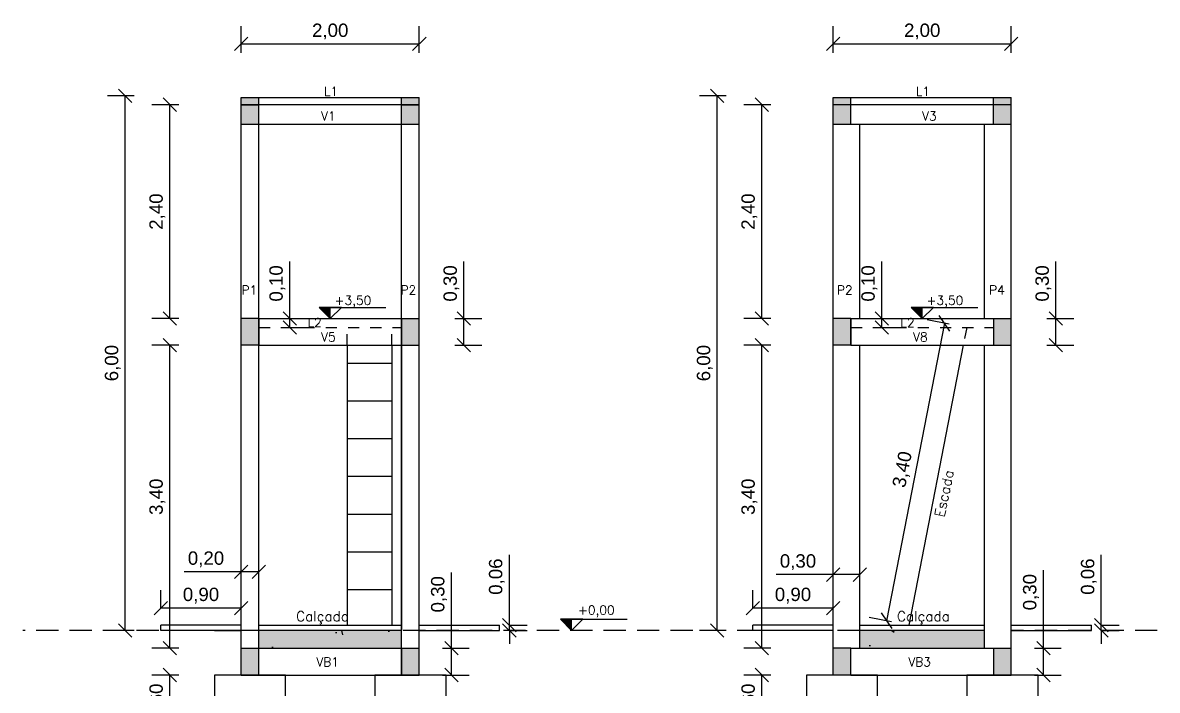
# Model space of a CAD drawing. Extents: x 0 to 7472, y -3979 to 0.
# Drawn here: x 7315.41 to 7328.15, y -3948.57 to -3941.08 of the extents above; entities that cross this region are included whole.
import ezdxf

# ---------------------------------------------------------------- set-up
doc = ezdxf.new("R2010")
doc.units = 0
for name, pattern in [('DASHED', [0.25, 0.125, -0.125]), ('HIDDEN', [0.375, 0.25, -0.125]), ('HIDDEN2', [0.1875, 0.125, -0.0625])]:
    doc.linetypes.add(name, pattern=pattern)
doc.layers.get('Defpoints').update_dxf_attribs({"linetype": 'CONTINUOUS'})
for name, color, linetype in [('Arquitetônico - Cotas', 1, 'CONTINUOUS'), ('Arquitetônico - Desnível Terreno', 14, 'CONTINUOUS'), ('Símbolos - Indicação Fachada Elevação Vista', 7, 'CONTINUOUS')]:
    doc.layers.add(name, color=color, linetype=linetype)
for name, color, linetype, lineweight in [('Arquitetônico - Esquadrias', 1, 'CONTINUOUS', 9), ('Arquitetônico - Textos', 4, 'CONTINUOUS', 5), ('Estrutural - Fundações', 6, 'CONTINUOUS', 30), ('Estrutural - Pilares', 6, 'CONTINUOUS', 30), ('Estrutural - Vigas', 6, 'CONTINUOUS', 30)]:
    doc.layers.add(name, color=color, linetype=linetype, lineweight=lineweight)
doc.styles.add('ROMANS', font='romans.shx', dxfattribs={"height": 0.3})
doc.styles.get("Standard").update_dxf_attribs({"font": 'arial.ttf', "height": 0.15})
doc.dimstyles.get("Standard").update_dxf_attribs({"dimtxt": 0.1, "dimasz": 0.15, "dimexe": 0.2, "dimexo": 0.2, "dimgap": 0.05, "dimtad": 1, "dimzin": 0, "dimtxsty": 'STANDARD', "dimblk": 'OBLIQUE', "dimcen": 0.5, "dimclrd": 256, "dimclre": 256, "dimclrt": 256, "dimadec": 0, "dimazin": 0, "dimtfac": 1, "dimtmove": 0, "dimatfit": 3, "dimfxl": 1, "dimtolj": 1, "dimtzin": 0, "dimlwd": -1, "dimarcsym": 0})
pattern_1 = [(50, (3.9334, -22.1391), (1.8218467, -0.15939086), [0.1905, -2.0955]), (355, (3.9334, -22.1391), (-0.35242826, 1.91056643), [0.1524, -1.6764]), (100.451, (4.0852, -22.1524), (1.469425, 1.75116688), [0.1619, -1.7809]), (46.1842, (3.9334, -21.631), (2.7107904, -0.4204233), [0.28575, -3.14325]), (96.6356, (4.1593, -21.6661), (2.37404234, 2.4742556), [0.24285, -2.67135]), (351.184, (3.9334, -21.631), (2.3740461, 2.4742512), [0.2286, -2.5146]), (21, (4.1874, -21.7581), (1.5161488, -1.02265519), [0.1905, -2.0955]), (326, (4.1874, -21.7581), (0.6180203, 1.84187966), [0.1524, -1.6764]), (71.4514, (4.3137, -21.8433), (2.1341649, 0.81922858), [0.1619, -1.7809]), (37.5, (3.9334, -22.1391), (0.03088603, 0.84555039), [0, -1.65608, 0, -1.7018, 0, -1.68275]), (7.5, (3.9334, -22.1391), (0.66819663, 1.00180575), [0, -0.97028, 0, -1.61798, 0, -0.64135]), (327.5, (3.36695, -22.1391), (1.35590595, -0.05728744), [0, -0.635, 0, -1.9812, 0, -2.6289]), (317.5, (3.113, -22.1391), (1.48129181, 0.25426491), [0, -0.8255, 0, -1.31572, 0, -1.8669])]

# ---------------------------------------------------------------- blocks, each defined once
blk = doc.blocks.new('_Oblique')
at = {"layer": 'Arquitetônico - Esquadrias', "color": 0, "lineweight": -2}
blk.add_line((-0.5, -0.5), (0.5, 0.5), dxfattribs=at)
blk = doc.blocks.new('*D203')
at = {"layer": 'Arquitetônico - Cotas', "lineweight": -2, "transparency": 16777216}
for p, q in [((7317.165, -3948.403), (7316.865, -3948.403)), ((7317.165, -3949.003), (7316.865, -3949.003))]:
    blk.add_line(p, q, dxfattribs=at)
at = {"layer": 'Arquitetônico - Cotas', "transparency": 16777216}
blk.add_line((7317.065, -3949.003), (7317.065, -3948.403), dxfattribs=at)
at = {"layer": 'Defpoints', "color": 0, "lineweight": -2, "transparency": 16777216}
for p in [(7317.065, -3948.403), (7317.565, -3948.403), (7317.565, -3949.003)]:
    blk.add_point(p, dxfattribs=at)
at = {"layer": 'Arquitetônico - Cotas', "transparency": 16777216, "xscale": 0.15, "yscale": 0.15, "zscale": 0.15}
for p, rotation in [((7317.065, -3948.403), 90), ((7317.065, -3949.003), 270)]:
    blk.add_blockref('_Oblique', p, dxfattribs=dict(at, rotation=rotation))
at = {"layer": 'Arquitetônico - Cotas', "lineweight": -2, "transparency": 16777216, "insert": (7316.925, -3948.703), "char_height": 0.15, "attachment_point": 5, "rotation": 90}
blk.add_mtext('\\A1;0,60', dxfattribs=at)
blk = doc.blocks.new('*D204')
at = {"layer": 'Arquitetônico - Cotas', "transparency": 16777216}
for p, q in [((7320.225, -3948.103), (7320.225, -3947.253)), ((7320.225, -3948.403), (7320.225, -3948.103))]:
    blk.add_line(p, q, dxfattribs=at)
at = {"layer": 'Arquitetônico - Cotas', "lineweight": -2, "transparency": 16777216}
for p, q in [((7320.125, -3948.103), (7320.425, -3948.103)), ((7320.125, -3948.403), (7320.425, -3948.403))]:
    blk.add_line(p, q, dxfattribs=at)
at = {"layer": 'Defpoints', "color": 0, "lineweight": -2, "transparency": 16777216}
for p in [(7319.665, -3948.103), (7320.225, -3948.103), (7319.665, -3948.403)]:
    blk.add_point(p, dxfattribs=at)
at = {"layer": 'Arquitetônico - Cotas', "transparency": 16777216, "xscale": 0.15, "yscale": 0.15, "zscale": 0.15}
for p, rotation in [((7320.225, -3948.103), 90), ((7320.225, -3948.403), 270)]:
    blk.add_blockref('_Oblique', p, dxfattribs=dict(at, rotation=rotation))
at = {"layer": 'Arquitetônico - Cotas', "lineweight": -2, "transparency": 16777216, "insert": (7320.085, -3947.497), "char_height": 0.15, "attachment_point": 5, "rotation": 90}
blk.add_mtext('\\A1;0,30', dxfattribs=at)
blk = doc.blocks.new('*D206')
at = {"layer": 'Arquitetônico - Cotas', "lineweight": -2, "transparency": 16777216}
for p, q in [((7317.865, -3947.345), (7317.865, -3947.045)), ((7318.065, -3947.345), (7318.065, -3947.045))]:
    blk.add_line(p, q, dxfattribs=at)
at = {"layer": 'Arquitetônico - Cotas', "transparency": 16777216}
for p, q in [((7317.865, -3947.245), (7317.226, -3947.245)), ((7318.065, -3947.245), (7317.865, -3947.245))]:
    blk.add_line(p, q, dxfattribs=at)
at = {"layer": 'Defpoints', "color": 0, "lineweight": -2, "transparency": 16777216}
for p in [(7317.865, -3947.245), (7317.865, -3947.745), (7318.065, -3947.745)]:
    blk.add_point(p, dxfattribs=at)
at = {"layer": 'Arquitetônico - Cotas', "transparency": 16777216, "xscale": 0.15, "yscale": 0.15, "zscale": 0.15, "rotation": 180}
blk.add_blockref('_Oblique', (7317.865, -3947.245), dxfattribs=at)
at = {"layer": 'Arquitetônico - Cotas', "transparency": 16777216, "xscale": 0.15, "yscale": 0.15, "zscale": 0.15}
blk.add_blockref('_Oblique', (7318.065, -3947.245), dxfattribs=at)
at = {"layer": 'Arquitetônico - Cotas', "lineweight": -2, "transparency": 16777216, "insert": (7317.471, -3947.105), "char_height": 0.15, "attachment_point": 5}
blk.add_mtext('\\A1;0,20', dxfattribs=at)
blk = doc.blocks.new('*D207')
at = {"layer": 'Arquitetônico - Cotas', "lineweight": -2, "transparency": 16777216}
for p, q in [((7317.165, -3944.703), (7316.865, -3944.703)), ((7317.165, -3948.103), (7316.865, -3948.103))]:
    blk.add_line(p, q, dxfattribs=at)
at = {"layer": 'Arquitetônico - Cotas', "transparency": 16777216}
blk.add_line((7317.065, -3948.103), (7317.065, -3944.703), dxfattribs=at)
at = {"layer": 'Defpoints', "color": 0, "lineweight": -2, "transparency": 16777216}
for p in [(7317.065, -3944.703), (7318.065, -3944.703), (7318.065, -3948.103)]:
    blk.add_point(p, dxfattribs=at)
at = {"layer": 'Arquitetônico - Cotas', "transparency": 16777216, "xscale": 0.15, "yscale": 0.15, "zscale": 0.15}
for p, rotation in [((7317.065, -3944.703), 90), ((7317.065, -3948.103), 270)]:
    blk.add_blockref('_Oblique', p, dxfattribs=dict(at, rotation=rotation))
at = {"layer": 'Arquitetônico - Cotas', "lineweight": -2, "transparency": 16777216, "insert": (7316.925, -3946.403), "char_height": 0.15, "attachment_point": 5, "rotation": 90}
blk.add_mtext('\\A1;3,40', dxfattribs=at)
blk = doc.blocks.new('*D208')
at = {"layer": 'Arquitetônico - Cotas', "transparency": 16777216}
for p, q in [((7320.365, -3944.403), (7320.365, -3943.764)), ((7320.365, -3944.703), (7320.365, -3944.403))]:
    blk.add_line(p, q, dxfattribs=at)
at = {"layer": 'Arquitetônico - Cotas', "lineweight": -2, "transparency": 16777216}
for p, q in [((7320.265, -3944.403), (7320.565, -3944.403)), ((7320.265, -3944.703), (7320.565, -3944.703))]:
    blk.add_line(p, q, dxfattribs=at)
at = {"layer": 'Defpoints', "color": 0, "lineweight": -2, "transparency": 16777216}
for p in [(7319.665, -3944.403), (7320.365, -3944.403), (7319.665, -3944.703)]:
    blk.add_point(p, dxfattribs=at)
at = {"layer": 'Arquitetônico - Cotas', "transparency": 16777216, "xscale": 0.15, "yscale": 0.15, "zscale": 0.15}
for p, rotation in [((7320.365, -3944.403), 90), ((7320.365, -3944.703), 270)]:
    blk.add_blockref('_Oblique', p, dxfattribs=dict(at, rotation=rotation))
at = {"layer": 'Arquitetônico - Cotas', "lineweight": -2, "transparency": 16777216, "insert": (7320.225, -3944.009), "char_height": 0.15, "attachment_point": 5, "rotation": 90}
blk.add_mtext('\\A1;0,30', dxfattribs=at)
blk = doc.blocks.new('*D209')
at = {"layer": 'Arquitetônico - Cotas', "lineweight": -2, "transparency": 16777216}
for p, q in [((7317.165, -3942.003), (7316.865, -3942.003)), ((7317.165, -3944.403), (7316.865, -3944.403))]:
    blk.add_line(p, q, dxfattribs=at)
at = {"layer": 'Arquitetônico - Cotas', "transparency": 16777216}
blk.add_line((7317.065, -3944.403), (7317.065, -3942.003), dxfattribs=at)
at = {"layer": 'Defpoints', "color": 0, "lineweight": -2, "transparency": 16777216}
for p in [(7317.065, -3942.003), (7318.065, -3942.003), (7318.065, -3944.403)]:
    blk.add_point(p, dxfattribs=at)
at = {"layer": 'Arquitetônico - Cotas', "transparency": 16777216, "xscale": 0.15, "yscale": 0.15, "zscale": 0.15}
for p, rotation in [((7317.065, -3942.003), 90), ((7317.065, -3944.403), 270)]:
    blk.add_blockref('_Oblique', p, dxfattribs=dict(at, rotation=rotation))
at = {"layer": 'Arquitetônico - Cotas', "lineweight": -2, "transparency": 16777216, "insert": (7316.925, -3943.203), "char_height": 0.15, "attachment_point": 5, "rotation": 90}
blk.add_mtext('\\A1;2,40', dxfattribs=at)
blk = doc.blocks.new('*D210')
at = {"layer": 'Arquitetônico - Cotas', "lineweight": -2, "transparency": 16777216}
for p, q in [((7316.665, -3941.903), (7316.365, -3941.903)), ((7316.665, -3947.903), (7316.365, -3947.903))]:
    blk.add_line(p, q, dxfattribs=at)
at = {"layer": 'Arquitetônico - Cotas', "transparency": 16777216}
blk.add_line((7316.565, -3947.903), (7316.565, -3941.903), dxfattribs=at)
at = {"layer": 'Defpoints', "color": 0, "lineweight": -2, "transparency": 16777216}
for p in [(7316.565, -3941.903), (7317.865, -3941.903), (7317.865, -3947.903)]:
    blk.add_point(p, dxfattribs=at)
at = {"layer": 'Arquitetônico - Cotas', "transparency": 16777216, "xscale": 0.15, "yscale": 0.15, "zscale": 0.15}
for p, rotation in [((7316.565, -3941.903), 90), ((7316.565, -3947.903), 270)]:
    blk.add_blockref('_Oblique', p, dxfattribs=dict(at, rotation=rotation))
at = {"layer": 'Arquitetônico - Cotas', "lineweight": -2, "transparency": 16777216, "insert": (7316.425, -3944.903), "char_height": 0.15, "attachment_point": 5, "rotation": 90}
blk.add_mtext('\\A1;6,00', dxfattribs=at)
blk = doc.blocks.new('*D225')
at = {"layer": 'Arquitetônico - Cotas', "transparency": 16777216}
for p, q in [((7318.411, -3944.403), (7318.411, -3943.764)), ((7318.411, -3944.503), (7318.411, -3944.403))]:
    blk.add_line(p, q, dxfattribs=at)
at = {"layer": 'Arquitetônico - Cotas', "lineweight": -2, "transparency": 16777216}
for p, q in [((7318.311, -3944.403), (7318.611, -3944.403)), ((7318.311, -3944.503), (7318.611, -3944.503))]:
    blk.add_line(p, q, dxfattribs=at)
at = {"layer": 'Defpoints', "color": 0, "lineweight": -2, "transparency": 16777216}
for p in [(7318.065, -3944.403), (7318.411, -3944.403), (7318.065, -3944.503)]:
    blk.add_point(p, dxfattribs=at)
at = {"layer": 'Arquitetônico - Cotas', "transparency": 16777216, "xscale": 0.15, "yscale": 0.15, "zscale": 0.15}
for p, rotation in [((7318.411, -3944.403), 90), ((7318.411, -3944.503), 270)]:
    blk.add_blockref('_Oblique', p, dxfattribs=dict(at, rotation=rotation))
at = {"layer": 'Arquitetônico - Cotas', "lineweight": -2, "transparency": 16777216, "insert": (7318.271, -3944.009), "char_height": 0.15, "attachment_point": 5, "rotation": 90}
blk.add_mtext('\\A1;0,10', dxfattribs=at)
blk = doc.blocks.new('*D212')
at = {"layer": 'Arquitetônico - Cotas', "lineweight": -2, "transparency": 16777216}
for p, q in [((7323.808, -3948.403), (7323.508, -3948.403)), ((7323.808, -3949.003), (7323.508, -3949.003))]:
    blk.add_line(p, q, dxfattribs=at)
at = {"layer": 'Arquitetônico - Cotas', "transparency": 16777216}
blk.add_line((7323.708, -3949.003), (7323.708, -3948.403), dxfattribs=at)
at = {"layer": 'Defpoints', "color": 0, "lineweight": -2, "transparency": 16777216}
for p in [(7323.708, -3948.403), (7324.208, -3948.403), (7324.208, -3949.003)]:
    blk.add_point(p, dxfattribs=at)
at = {"layer": 'Arquitetônico - Cotas', "transparency": 16777216, "xscale": 0.15, "yscale": 0.15, "zscale": 0.15}
for p, rotation in [((7323.708, -3948.403), 90), ((7323.708, -3949.003), 270)]:
    blk.add_blockref('_Oblique', p, dxfattribs=dict(at, rotation=rotation))
at = {"layer": 'Arquitetônico - Cotas', "lineweight": -2, "transparency": 16777216, "insert": (7323.568, -3948.703), "char_height": 0.15, "attachment_point": 5, "rotation": 90}
blk.add_mtext('\\A1;0,60', dxfattribs=at)
blk = doc.blocks.new('*D213')
at = {"layer": 'Arquitetônico - Cotas', "transparency": 16777216}
for p, q in [((7326.868, -3948.103), (7326.868, -3947.228)), ((7326.868, -3948.403), (7326.868, -3948.103))]:
    blk.add_line(p, q, dxfattribs=at)
at = {"layer": 'Arquitetônico - Cotas', "lineweight": -2, "transparency": 16777216}
for p, q in [((7326.768, -3948.103), (7327.068, -3948.103)), ((7326.768, -3948.403), (7327.068, -3948.403))]:
    blk.add_line(p, q, dxfattribs=at)
at = {"layer": 'Defpoints', "color": 0, "lineweight": -2, "transparency": 16777216}
for p in [(7326.308, -3948.103), (7326.868, -3948.103), (7326.308, -3948.403)]:
    blk.add_point(p, dxfattribs=at)
at = {"layer": 'Arquitetônico - Cotas', "transparency": 16777216, "xscale": 0.15, "yscale": 0.15, "zscale": 0.15}
for p, rotation in [((7326.868, -3948.103), 90), ((7326.868, -3948.403), 270)]:
    blk.add_blockref('_Oblique', p, dxfattribs=dict(at, rotation=rotation))
at = {"layer": 'Arquitetônico - Cotas', "lineweight": -2, "transparency": 16777216, "insert": (7326.728, -3947.473), "char_height": 0.15, "attachment_point": 5, "rotation": 90}
blk.add_mtext('\\A1;0,30', dxfattribs=at)
blk = doc.blocks.new('*D215')
at = {"layer": 'Arquitetônico - Cotas', "lineweight": -2, "transparency": 16777216}
for p, q in [((7324.508, -3947.377), (7324.508, -3947.077)), ((7324.808, -3947.377), (7324.808, -3947.077))]:
    blk.add_line(p, q, dxfattribs=at)
at = {"layer": 'Arquitetônico - Cotas', "transparency": 16777216}
for p, q in [((7324.508, -3947.277), (7323.869, -3947.277)), ((7324.808, -3947.277), (7324.508, -3947.277))]:
    blk.add_line(p, q, dxfattribs=at)
at = {"layer": 'Defpoints', "color": 0, "lineweight": -2, "transparency": 16777216}
for p in [(7324.508, -3947.277), (7324.508, -3947.777), (7324.808, -3947.777)]:
    blk.add_point(p, dxfattribs=at)
at = {"layer": 'Arquitetônico - Cotas', "transparency": 16777216, "xscale": 0.15, "yscale": 0.15, "zscale": 0.15, "rotation": 180}
blk.add_blockref('_Oblique', (7324.508, -3947.277), dxfattribs=at)
at = {"layer": 'Arquitetônico - Cotas', "transparency": 16777216, "xscale": 0.15, "yscale": 0.15, "zscale": 0.15}
blk.add_blockref('_Oblique', (7324.808, -3947.277), dxfattribs=at)
at = {"layer": 'Arquitetônico - Cotas', "lineweight": -2, "transparency": 16777216, "insert": (7324.114, -3947.137), "char_height": 0.15, "attachment_point": 5}
blk.add_mtext('\\A1;0,30', dxfattribs=at)
blk = doc.blocks.new('*D216')
at = {"layer": 'Arquitetônico - Cotas', "lineweight": -2, "transparency": 16777216}
for p, q in [((7323.808, -3944.703), (7323.508, -3944.703)), ((7323.808, -3948.103), (7323.508, -3948.103))]:
    blk.add_line(p, q, dxfattribs=at)
at = {"layer": 'Arquitetônico - Cotas', "transparency": 16777216}
blk.add_line((7323.708, -3948.103), (7323.708, -3944.703), dxfattribs=at)
at = {"layer": 'Defpoints', "color": 0, "lineweight": -2, "transparency": 16777216}
for p in [(7323.708, -3944.703), (7324.708, -3944.703), (7324.708, -3948.103)]:
    blk.add_point(p, dxfattribs=at)
at = {"layer": 'Arquitetônico - Cotas', "transparency": 16777216, "xscale": 0.15, "yscale": 0.15, "zscale": 0.15}
for p, rotation in [((7323.708, -3944.703), 90), ((7323.708, -3948.103), 270)]:
    blk.add_blockref('_Oblique', p, dxfattribs=dict(at, rotation=rotation))
at = {"layer": 'Arquitetônico - Cotas', "lineweight": -2, "transparency": 16777216, "insert": (7323.568, -3946.403), "char_height": 0.15, "attachment_point": 5, "rotation": 90}
blk.add_mtext('\\A1;3,40', dxfattribs=at)
blk = doc.blocks.new('*D217')
at = {"layer": 'Arquitetônico - Cotas', "transparency": 16777216}
for p, q in [((7327.008, -3944.403), (7327.008, -3943.764)), ((7327.008, -3944.703), (7327.008, -3944.403))]:
    blk.add_line(p, q, dxfattribs=at)
at = {"layer": 'Arquitetônico - Cotas', "lineweight": -2, "transparency": 16777216}
for p, q in [((7326.908, -3944.403), (7327.208, -3944.403)), ((7326.908, -3944.703), (7327.208, -3944.703))]:
    blk.add_line(p, q, dxfattribs=at)
at = {"layer": 'Defpoints', "color": 0, "lineweight": -2, "transparency": 16777216}
for p in [(7326.308, -3944.403), (7327.008, -3944.403), (7326.308, -3944.703)]:
    blk.add_point(p, dxfattribs=at)
at = {"layer": 'Arquitetônico - Cotas', "transparency": 16777216, "xscale": 0.15, "yscale": 0.15, "zscale": 0.15}
for p, rotation in [((7327.008, -3944.403), 90), ((7327.008, -3944.703), 270)]:
    blk.add_blockref('_Oblique', p, dxfattribs=dict(at, rotation=rotation))
at = {"layer": 'Arquitetônico - Cotas', "lineweight": -2, "transparency": 16777216, "insert": (7326.868, -3944.009), "char_height": 0.15, "attachment_point": 5, "rotation": 90}
blk.add_mtext('\\A1;0,30', dxfattribs=at)
blk = doc.blocks.new('*D218')
at = {"layer": 'Arquitetônico - Cotas', "lineweight": -2, "transparency": 16777216}
for p, q in [((7323.808, -3942.003), (7323.508, -3942.003)), ((7323.808, -3944.403), (7323.508, -3944.403))]:
    blk.add_line(p, q, dxfattribs=at)
at = {"layer": 'Arquitetônico - Cotas', "transparency": 16777216}
blk.add_line((7323.708, -3944.403), (7323.708, -3942.003), dxfattribs=at)
at = {"layer": 'Defpoints', "color": 0, "lineweight": -2, "transparency": 16777216}
for p in [(7323.708, -3942.003), (7324.708, -3942.003), (7324.708, -3944.403)]:
    blk.add_point(p, dxfattribs=at)
at = {"layer": 'Arquitetônico - Cotas', "transparency": 16777216, "xscale": 0.15, "yscale": 0.15, "zscale": 0.15}
for p, rotation in [((7323.708, -3942.003), 90), ((7323.708, -3944.403), 270)]:
    blk.add_blockref('_Oblique', p, dxfattribs=dict(at, rotation=rotation))
at = {"layer": 'Arquitetônico - Cotas', "lineweight": -2, "transparency": 16777216, "insert": (7323.568, -3943.203), "char_height": 0.15, "attachment_point": 5, "rotation": 90}
blk.add_mtext('\\A1;2,40', dxfattribs=at)
blk = doc.blocks.new('*D219')
at = {"layer": 'Arquitetônico - Cotas', "lineweight": -2, "transparency": 16777216}
for p, q in [((7323.308, -3941.903), (7323.008, -3941.903)), ((7323.308, -3947.903), (7323.008, -3947.903))]:
    blk.add_line(p, q, dxfattribs=at)
at = {"layer": 'Arquitetônico - Cotas', "transparency": 16777216}
blk.add_line((7323.208, -3947.903), (7323.208, -3941.903), dxfattribs=at)
at = {"layer": 'Defpoints', "color": 0, "lineweight": -2, "transparency": 16777216}
for p in [(7323.208, -3941.903), (7324.508, -3941.903), (7324.508, -3947.903)]:
    blk.add_point(p, dxfattribs=at)
at = {"layer": 'Arquitetônico - Cotas', "transparency": 16777216, "xscale": 0.15, "yscale": 0.15, "zscale": 0.15}
for p, rotation in [((7323.208, -3941.903), 90), ((7323.208, -3947.903), 270)]:
    blk.add_blockref('_Oblique', p, dxfattribs=dict(at, rotation=rotation))
at = {"layer": 'Arquitetônico - Cotas', "lineweight": -2, "transparency": 16777216, "insert": (7323.068, -3944.903), "char_height": 0.15, "attachment_point": 5, "rotation": 90}
blk.add_mtext('\\A1;6,00', dxfattribs=at)
blk = doc.blocks.new('*D220')
at = {"layer": 'Arquitetônico - Cotas', "transparency": 16777216}
for p, q in [((7325.054, -3944.403), (7325.054, -3943.764)), ((7325.054, -3944.503), (7325.054, -3944.403))]:
    blk.add_line(p, q, dxfattribs=at)
at = {"layer": 'Arquitetônico - Cotas', "lineweight": -2, "transparency": 16777216}
for p, q in [((7324.954, -3944.403), (7325.254, -3944.403)), ((7324.954, -3944.503), (7325.254, -3944.503))]:
    blk.add_line(p, q, dxfattribs=at)
at = {"layer": 'Defpoints', "color": 0, "lineweight": -2, "transparency": 16777216}
for p in [(7324.708, -3944.403), (7325.054, -3944.403), (7324.708, -3944.503)]:
    blk.add_point(p, dxfattribs=at)
at = {"layer": 'Arquitetônico - Cotas', "transparency": 16777216, "xscale": 0.15, "yscale": 0.15, "zscale": 0.15}
for p, rotation in [((7325.054, -3944.403), 90), ((7325.054, -3944.503), 270)]:
    blk.add_blockref('_Oblique', p, dxfattribs=dict(at, rotation=rotation))
at = {"layer": 'Arquitetônico - Cotas', "lineweight": -2, "transparency": 16777216, "insert": (7324.914, -3944.009), "char_height": 0.15, "attachment_point": 5, "rotation": 90}
blk.add_mtext('\\A1;0,10', dxfattribs=at)
blk = doc.blocks.new('*D221')
at = {"layer": 'Arquitetônico - Cotas', "lineweight": -2, "transparency": 16777216}
for p, q in [((7324.508, -3941.422), (7324.508, -3941.122)), ((7326.508, -3941.422), (7326.508, -3941.122))]:
    blk.add_line(p, q, dxfattribs=at)
at = {"layer": 'Arquitetônico - Cotas', "transparency": 16777216}
blk.add_line((7324.508, -3941.322), (7326.508, -3941.322), dxfattribs=at)
at = {"layer": 'Defpoints', "color": 0, "lineweight": -2, "transparency": 16777216}
for p in [(7326.508, -3941.322), (7324.508, -3941.923), (7326.508, -3941.923)]:
    blk.add_point(p, dxfattribs=at)
at = {"layer": 'Arquitetônico - Cotas', "transparency": 16777216, "xscale": 0.15, "yscale": 0.15, "zscale": 0.15, "rotation": 180}
blk.add_blockref('_Oblique', (7324.508, -3941.322), dxfattribs=at)
at = {"layer": 'Arquitetônico - Cotas', "transparency": 16777216, "xscale": 0.15, "yscale": 0.15, "zscale": 0.15}
blk.add_blockref('_Oblique', (7326.508, -3941.322), dxfattribs=at)
at = {"layer": 'Arquitetônico - Cotas', "lineweight": -2, "transparency": 16777216, "insert": (7325.508, -3941.182), "char_height": 0.15, "attachment_point": 5}
blk.add_mtext('\\A1;2,00', dxfattribs=at)
blk = doc.blocks.new('*D222')
at = {"layer": 'Arquitetônico - Cotas', "lineweight": -2, "transparency": 16777216}
for p, q in [((7317.865, -3941.422), (7317.865, -3941.122)), ((7319.865, -3941.422), (7319.865, -3941.122))]:
    blk.add_line(p, q, dxfattribs=at)
at = {"layer": 'Arquitetônico - Cotas', "transparency": 16777216}
blk.add_line((7317.865, -3941.322), (7319.865, -3941.322), dxfattribs=at)
at = {"layer": 'Defpoints', "color": 0, "lineweight": -2, "transparency": 16777216}
for p in [(7319.865, -3941.322), (7317.865, -3941.923), (7319.865, -3941.923)]:
    blk.add_point(p, dxfattribs=at)
at = {"layer": 'Arquitetônico - Cotas', "transparency": 16777216, "xscale": 0.15, "yscale": 0.15, "zscale": 0.15, "rotation": 180}
blk.add_blockref('_Oblique', (7317.865, -3941.322), dxfattribs=at)
at = {"layer": 'Arquitetônico - Cotas', "transparency": 16777216, "xscale": 0.15, "yscale": 0.15, "zscale": 0.15}
blk.add_blockref('_Oblique', (7319.865, -3941.322), dxfattribs=at)
at = {"layer": 'Arquitetônico - Cotas', "lineweight": -2, "transparency": 16777216, "insert": (7318.865, -3941.182), "char_height": 0.15, "attachment_point": 5}
blk.add_mtext('\\A1;2,00', dxfattribs=at)
blk = doc.blocks.new('*D248')
at = {"layer": 'Arquitetônico - Cotas', "lineweight": -2, "transparency": 16777216}
for p, q in [((7325.812, -3944.465), (7325.562, -3944.416)), ((7325.162, -3947.805), (7324.912, -3947.756))]:
    blk.add_line(p, q, dxfattribs=at)
at = {"layer": 'Arquitetônico - Cotas', "transparency": 16777216}
blk.add_line((7325.758, -3944.455), (7325.108, -3947.795), dxfattribs=at)
at = {"layer": 'Defpoints', "color": 0, "lineweight": -2, "transparency": 16777216}
for p in [(7326.008, -3944.503), (7325.108, -3947.795), (7325.358, -3947.843)]:
    blk.add_point(p, dxfattribs=at)
at = {"layer": 'Arquitetônico - Cotas', "transparency": 16777216, "xscale": 0.15, "yscale": 0.15, "zscale": 0.15}
for p, rotation in [((7325.758, -3944.455), 78.98727639642898), ((7325.108, -3947.795), 258.9872763964289)]:
    blk.add_blockref('_Oblique', p, dxfattribs=dict(at, rotation=rotation))
at = {"layer": 'Arquitetônico - Cotas', "lineweight": -2, "transparency": 16777216, "insert": (7325.295, -3946.098), "char_height": 0.15, "attachment_point": 5, "rotation": 78.9873}
blk.add_mtext('\\A1;3,40', dxfattribs=at)
blk = doc.blocks.new('*D249')
at = {"layer": 'Arquitetônico - Cotas', "transparency": 16777216}
for p, q in [((7327.518, -3947.843), (7327.518, -3947.054)), ((7327.518, -3947.903), (7327.518, -3947.843)), ((7327.518, -3947.903), (7327.518, -3948.053))]:
    blk.add_line(p, q, dxfattribs=at)
at = {"layer": 'Arquitetônico - Cotas', "lineweight": -2, "transparency": 16777216}
for p, q in [((7327.518, -3947.843), (7327.718, -3947.843)), ((7327.518, -3947.903), (7327.718, -3947.903))]:
    blk.add_line(p, q, dxfattribs=at)
at = {"layer": 'Defpoints', "color": 0, "lineweight": -2, "transparency": 16777216}
for p in [(7327.408, -3947.843), (7327.518, -3947.843), (7327.408, -3947.903)]:
    blk.add_point(p, dxfattribs=at)
at = {"layer": 'Arquitetônico - Cotas', "transparency": 16777216, "xscale": 0.15, "yscale": 0.15, "zscale": 0.15}
for p, rotation in [((7327.518, -3947.843), 270), ((7327.518, -3947.903), 90)]:
    blk.add_blockref('_Oblique', p, dxfattribs=dict(at, rotation=rotation))
at = {"layer": 'Arquitetônico - Cotas', "lineweight": -2, "transparency": 16777216, "insert": (7327.378, -3947.299), "char_height": 0.15, "attachment_point": 5, "rotation": 90}
blk.add_mtext('\\A1;0,06', dxfattribs=at)
blk = doc.blocks.new('*D250')
at = {"layer": 'Arquitetônico - Cotas', "transparency": 16777216}
for p, q in [((7320.875, -3947.843), (7320.875, -3947.054)), ((7320.875, -3947.903), (7320.875, -3947.843)), ((7320.875, -3947.903), (7320.875, -3948.053))]:
    blk.add_line(p, q, dxfattribs=at)
at = {"layer": 'Arquitetônico - Cotas', "lineweight": -2, "transparency": 16777216}
for p, q in [((7320.875, -3947.843), (7321.075, -3947.843)), ((7320.875, -3947.903), (7321.075, -3947.903))]:
    blk.add_line(p, q, dxfattribs=at)
at = {"layer": 'Defpoints', "color": 0, "lineweight": -2, "transparency": 16777216}
for p in [(7320.765, -3947.843), (7320.875, -3947.843), (7320.765, -3947.903)]:
    blk.add_point(p, dxfattribs=at)
at = {"layer": 'Arquitetônico - Cotas', "transparency": 16777216, "xscale": 0.15, "yscale": 0.15, "zscale": 0.15}
for p, rotation in [((7320.875, -3947.843), 270), ((7320.875, -3947.903), 90)]:
    blk.add_blockref('_Oblique', p, dxfattribs=dict(at, rotation=rotation))
at = {"layer": 'Arquitetônico - Cotas', "lineweight": -2, "transparency": 16777216, "insert": (7320.735, -3947.299), "char_height": 0.15, "attachment_point": 5, "rotation": 90}
blk.add_mtext('\\A1;0,06', dxfattribs=at)
blk = doc.blocks.new('*D251')
at = {"layer": 'Arquitetônico - Cotas', "lineweight": -2, "transparency": 16777216}
for p, q in [((7316.965, -3947.652), (7316.965, -3947.452)), ((7317.865, -3947.652), (7317.865, -3947.452))]:
    blk.add_line(p, q, dxfattribs=at)
at = {"layer": 'Arquitetônico - Cotas', "transparency": 16777216}
blk.add_line((7317.865, -3947.652), (7316.965, -3947.652), dxfattribs=at)
at = {"layer": 'Defpoints', "color": 0, "lineweight": -2, "transparency": 16777216}
for p in [(7316.965, -3947.652), (7316.965, -3947.843), (7317.865, -3947.843)]:
    blk.add_point(p, dxfattribs=at)
at = {"layer": 'Arquitetônico - Cotas', "transparency": 16777216, "xscale": 0.15, "yscale": 0.15, "zscale": 0.15, "rotation": 180}
blk.add_blockref('_Oblique', (7316.965, -3947.652), dxfattribs=at)
at = {"layer": 'Arquitetônico - Cotas', "transparency": 16777216, "xscale": 0.15, "yscale": 0.15, "zscale": 0.15}
blk.add_blockref('_Oblique', (7317.865, -3947.652), dxfattribs=at)
at = {"layer": 'Arquitetônico - Cotas', "lineweight": -2, "transparency": 16777216, "insert": (7317.415, -3947.512), "char_height": 0.15, "attachment_point": 5}
blk.add_mtext('\\A1;0,90', dxfattribs=at)
blk = doc.blocks.new('*D252')
at = {"layer": 'Arquitetônico - Cotas', "lineweight": -2, "transparency": 16777216}
for p, q in [((7323.608, -3947.652), (7323.608, -3947.452)), ((7324.508, -3947.652), (7324.508, -3947.452))]:
    blk.add_line(p, q, dxfattribs=at)
at = {"layer": 'Arquitetônico - Cotas', "transparency": 16777216}
blk.add_line((7324.508, -3947.652), (7323.608, -3947.652), dxfattribs=at)
at = {"layer": 'Defpoints', "color": 0, "lineweight": -2, "transparency": 16777216}
for p in [(7323.608, -3947.652), (7323.608, -3947.843), (7324.508, -3947.843)]:
    blk.add_point(p, dxfattribs=at)
at = {"layer": 'Arquitetônico - Cotas', "transparency": 16777216, "xscale": 0.15, "yscale": 0.15, "zscale": 0.15, "rotation": 180}
blk.add_blockref('_Oblique', (7323.608, -3947.652), dxfattribs=at)
at = {"layer": 'Arquitetônico - Cotas', "transparency": 16777216, "xscale": 0.15, "yscale": 0.15, "zscale": 0.15}
blk.add_blockref('_Oblique', (7324.508, -3947.652), dxfattribs=at)
at = {"layer": 'Arquitetônico - Cotas', "lineweight": -2, "transparency": 16777216, "insert": (7324.058, -3947.512), "char_height": 0.15, "attachment_point": 5}
blk.add_mtext('\\A1;0,90', dxfattribs=at)

msp = doc.modelspace()

# ---------------------------------------------------------------- hatches: boundary and pattern name
at = {"layer": 'Arquitetônico - Cotas', "lineweight": -2}
h = msp.add_hatch(color=6, dxfattribs=at)
h.paths.add_polyline_path([(7324.708, -3941.923), (7324.508, -3941.923), (7324.508, -3942.003), (7324.708, -3942.003)])
h.paths.add_polyline_path([(7326.508, -3941.923), (7326.308, -3941.923), (7326.308, -3942.003), (7326.508, -3942.003)])
h.paths.add_polyline_path([(7319.865, -3941.923), (7319.665, -3941.923), (7319.665, -3942.003), (7319.865, -3942.003)])
h.paths.add_polyline_path([(7318.065, -3941.923), (7317.865, -3941.923), (7317.865, -3942.003), (7318.065, -3942.003)])
h.paths.add_polyline_path([(7318.065, -3942.003), (7317.865, -3942.003), (7317.865, -3942.223), (7318.065, -3942.223)])
h.paths.add_polyline_path([(7319.865, -3942.003), (7319.665, -3942.003), (7319.665, -3942.223), (7319.865, -3942.223)])
h.paths.add_polyline_path([(7324.708, -3942.003), (7324.508, -3942.003), (7324.508, -3942.223), (7324.708, -3942.223)])
h.paths.add_polyline_path([(7326.508, -3942.003), (7326.308, -3942.003), (7326.308, -3942.223), (7326.508, -3942.223)])
h.paths.add_polyline_path([(7318.065, -3944.403), (7317.865, -3944.403), (7317.865, -3944.703), (7318.065, -3944.703)])
h.paths.add_polyline_path([(7319.865, -3944.403), (7319.665, -3944.403), (7319.665, -3944.703), (7319.865, -3944.703)])
h.paths.add_polyline_path([(7324.708, -3944.403), (7324.508, -3944.403), (7324.508, -3944.703), (7324.708, -3944.703)])
h.paths.add_polyline_path([(7326.508, -3944.403), (7326.308, -3944.403), (7326.308, -3944.703), (7326.508, -3944.703)])
h.paths.add_polyline_path([(7326.508, -3948.103), (7326.308, -3948.103), (7326.308, -3948.403), (7326.508, -3948.403)])
h.paths.add_polyline_path([(7324.708, -3948.103), (7324.508, -3948.103), (7324.508, -3948.403), (7324.708, -3948.403)])
h.paths.add_polyline_path([(7319.865, -3948.103), (7319.665, -3948.103), (7319.665, -3948.403), (7319.865, -3948.403)])
h.paths.add_polyline_path([(7318.065, -3948.103), (7317.865, -3948.103), (7317.865, -3948.403), (7318.065, -3948.403)])
h = msp.add_hatch(dxfattribs=at)
h.set_pattern_fill('AR-CONC', color=256, scale=0.01, style=0)
h.set_pattern_definition(pattern_1)
h.paths.add_polyline_path([(7318.065, -3947.903), (7318.065, -3948.103), (7319.665, -3948.103), (7319.665, -3947.903)])
h.paths.add_polyline_path([(7326.208, -3948.103), (7326.208, -3947.903), (7324.808, -3947.903), (7324.808, -3948.103)])
h = msp.add_hatch(dxfattribs=at)
h.set_pattern_fill('AR-CONC', color=256, scale=0.01, style=0)
h.set_pattern_definition(pattern_1)
h.paths.add_polyline_path([(7319.665, -3947.903), (7318.065, -3947.903), (7318.065, -3948.103), (7319.665, -3948.103)])
h.paths.add_polyline_path([(7326.208, -3947.903), (7324.808, -3947.903), (7324.808, -3948.103), (7326.208, -3948.103)])
h = msp.add_hatch(dxfattribs=at)
h.set_pattern_fill('EARTH', color=256, scale=0.02, angle=45, style=0)
h.set_pattern_definition([(45, (3.93337, -22.13911), (0, 0.1796051224), [0.127, -0.127]), (45, (3.8997, -22.10544), (0, 0.1796051224), [0.127, -0.127]), (45, (3.86602, -22.07176), (0, 0.1796051224), [0.127, -0.127]), (135, (3.86602, -22.04931), (-0.1796051224, 0), [0.127, -0.127]), (135, (3.8997, -22.01563), (-0.1796051224, 0), [0.127, -0.127]), (135, (3.93337, -21.98196), (-0.1796051224, 0), [0.127, -0.127])])
h.paths.add_polyline_path([(7319.665, -3947.903), (7318.065, -3947.903), (7318.065, -3948.103), (7319.665, -3948.103)])
h.paths.add_polyline_path([(7326.208, -3947.903), (7324.808, -3947.903), (7324.808, -3948.103), (7326.208, -3948.103)])
at = {"layer": 'Símbolos - Indicação Fachada Elevação Vista', "lineweight": -2}
h = msp.add_hatch(color=4, dxfattribs=at)
h.dxf.hatch_style = 1
h.paths.add_polyline_path([(7318.865, -3944.278), (7318.74, -3944.278), (7318.865, -3944.403)])
h = msp.add_hatch(color=4, dxfattribs=at)
h.dxf.hatch_style = 1
h.paths.add_polyline_path([(7325.508, -3944.278), (7325.383, -3944.278), (7325.508, -3944.403)])
h = msp.add_hatch(color=4, dxfattribs=at)
h.dxf.hatch_style = 1
h.paths.add_polyline_path([(7321.573, -3947.778), (7321.448, -3947.778), (7321.573, -3947.903)])

# ---------------------------------------------------------------- linework, layer by layer
at = {"layer": 'Arquitetônico - Cotas', "color": 6, "lineweight": -2}
for p, q in [((7317.865, -3942.003), (7317.865, -3941.923)), ((7317.865, -3941.923), (7319.865, -3941.923)), ((7319.865, -3942.003), (7317.865, -3942.003)), ((7319.865, -3942.003), (7319.865, -3941.923)), ((7324.508, -3942.003), (7324.508, -3941.923)), ((7324.508, -3941.923), (7326.508, -3941.923)), ((7326.508, -3942.003), (7324.508, -3942.003)), ((7326.508, -3942.003), (7326.508, -3941.923)), ((7317.865, -3942.223), (7319.865, -3942.223)), ((7324.508, -3942.223), (7326.508, -3942.223)), ((7318.065, -3944.403), (7317.865, -3944.403)), ((7319.665, -3944.403), (7319.865, -3944.403)), ((7324.708, -3944.403), (7324.508, -3944.403)), ((7326.308, -3944.403), (7326.508, -3944.403)), ((7318.065, -3944.703), (7317.865, -3944.703)), ((7319.665, -3944.703), (7319.865, -3944.703)), ((7324.708, -3944.703), (7324.508, -3944.703)), ((7326.308, -3944.703), (7326.508, -3944.703)), ((7316.965, -3947.903), (7316.965, -3947.843)), ((7317.865, -3947.843), (7316.965, -3947.843)), ((7318.065, -3947.903), (7318.065, -3947.843)), ((7318.065, -3947.843), (7319.665, -3947.843)), ((7319.665, -3947.843), (7319.665, -3947.903)), ((7319.865, -3947.843), (7320.765, -3947.843)), ((7320.765, -3947.903), (7320.765, -3947.843)), ((7323.608, -3947.903), (7323.608, -3947.843)), ((7324.508, -3947.843), (7323.608, -3947.843)), ((7324.808, -3947.843), (7326.208, -3947.843)), ((7326.508, -3947.843), (7327.408, -3947.843)), ((7327.408, -3947.903), (7327.408, -3947.843)), ((7317.865, -3947.903), (7316.965, -3947.903)), ((7319.665, -3947.903), (7318.065, -3947.903)), ((7319.865, -3947.903), (7320.765, -3947.903)), ((7324.508, -3947.903), (7323.608, -3947.903)), ((7326.208, -3947.903), (7324.808, -3947.903)), ((7326.508, -3947.903), (7327.408, -3947.903)), ((7324.708, -3948.103), (7324.508, -3948.103)), ((7326.308, -3948.103), (7326.508, -3948.103)), ((7324.708, -3948.403), (7324.508, -3948.403)), ((7326.308, -3948.403), (7326.508, -3948.403))]:
    msp.add_line(p, q, dxfattribs=at)
at = {"layer": 'Arquitetônico - Cotas', "lineweight": -2}
for p, q in [((7318.065, -3942.003), (7318.065, -3941.923)), ((7319.665, -3942.003), (7319.665, -3941.923)), ((7324.708, -3942.003), (7324.708, -3941.923)), ((7326.308, -3942.003), (7326.308, -3941.923)), ((7317.565, -3947.903), (7317.865, -3947.903))]:
    msp.add_line(p, q, dxfattribs=at)
at = {"layer": 'Arquitetônico - Cotas', "color": 3, "linetype": 'HIDDEN2', "lineweight": -2}
for p, q in [((7319.055, -3944.703), (7319.055, -3944.503)), ((7319.555, -3944.703), (7319.555, -3944.503)), ((7326.008, -3944.503), (7325.969, -3944.703))]:
    msp.add_line(p, q, dxfattribs=at)
at = {"layer": 'Arquitetônico - Cotas', "color": 3, "lineweight": -2}
for p, q in [((7319.055, -3944.703), (7319.055, -3947.843)), ((7319.555, -3944.703), (7319.555, -3947.843)), ((7325.969, -3944.703), (7325.358, -3947.843)), ((7319.055, -3944.904), (7319.555, -3944.904)), ((7319.055, -3945.327), (7319.555, -3945.327)), ((7319.055, -3945.75), (7319.555, -3945.75)), ((7319.055, -3946.173), (7319.555, -3946.173)), ((7319.055, -3946.597), (7319.555, -3946.597)), ((7319.055, -3947.02), (7319.555, -3947.02)), ((7319.055, -3947.443), (7319.555, -3947.443))]:
    msp.add_line(p, q, dxfattribs=at)
at = {"layer": 'Arquitetônico - Desnível Terreno', "color": 2, "linetype": 'HIDDEN', "lineweight": -2}
for p, q in [((7318.065, -3947.903), (7315.414, -3947.903)), ((7324.808, -3947.903), (7319.665, -3947.903)), ((7328.146, -3947.903), (7326.508, -3947.903))]:
    msp.add_line(p, q, dxfattribs=at)
at = {"layer": 'Estrutural - Fundações', "lineweight": -2}
for p, q in [((7318.065, -3947.903), (7318.065, -3944.403)), ((7319.665, -3944.403), (7319.665, -3947.903)), ((7316.896, -3947.903), (7316.896, -3947.903)), ((7317.865, -3948.103), (7319.865, -3948.103)), ((7318.065, -3948.403), (7318.065, -3948.103)), ((7319.665, -3948.103), (7319.665, -3948.403)), ((7324.708, -3948.403), (7324.708, -3948.103)), ((7324.708, -3948.103), (7326.308, -3948.103)), ((7326.308, -3948.103), (7326.308, -3948.403)), ((7317.565, -3948.403), (7317.565, -3949.003)), ((7318.365, -3948.403), (7317.565, -3948.403)), ((7318.065, -3948.403), (7319.865, -3948.403)), ((7318.365, -3949.003), (7318.365, -3948.403)), ((7319.365, -3948.403), (7319.365, -3949.003)), ((7320.165, -3948.403), (7319.365, -3948.403)), ((7320.165, -3949.003), (7320.165, -3948.403)), ((7324.208, -3948.403), (7324.208, -3949.003)), ((7325.008, -3948.403), (7324.208, -3948.403)), ((7324.708, -3948.403), (7326.508, -3948.403)), ((7325.008, -3949.003), (7325.008, -3948.403)), ((7326.008, -3948.403), (7326.008, -3949.003)), ((7326.808, -3948.403), (7326.008, -3948.403)), ((7326.808, -3949.003), (7326.808, -3948.403))]:
    msp.add_line(p, q, dxfattribs=at)
at = {"layer": 'Estrutural - Fundações', "color": 6, "lineweight": -2}
for p, q in [((7324.708, -3944.703), (7324.708, -3944.403)), ((7326.308, -3944.403), (7326.308, -3944.703)), ((7316.896, -3947.903), (7316.896, -3947.903)), ((7323.539, -3947.903), (7323.539, -3947.903))]:
    msp.add_line(p, q, dxfattribs=at)
at = {"layer": 'Estrutural - Pilares', "color": 6, "lineweight": -2}
for p, q in [((7317.865, -3948.403), (7317.865, -3942.003)), ((7317.865, -3942.003), (7318.065, -3942.003)), ((7318.065, -3948.403), (7318.065, -3942.003)), ((7319.665, -3948.403), (7319.665, -3942.003)), ((7319.665, -3942.003), (7319.865, -3942.003)), ((7319.865, -3948.403), (7319.865, -3942.003)), ((7324.508, -3948.403), (7324.508, -3942.003)), ((7324.708, -3942.223), (7324.708, -3942.003)), ((7326.308, -3942.223), (7326.308, -3942.003)), ((7326.508, -3948.403), (7326.508, -3942.003)), ((7324.808, -3944.403), (7324.808, -3942.223)), ((7326.208, -3944.403), (7326.208, -3942.223)), ((7324.808, -3948.103), (7324.808, -3944.703)), ((7326.208, -3948.103), (7326.208, -3944.703)), ((7317.865, -3948.403), (7318.065, -3948.403)), ((7319.665, -3948.403), (7319.865, -3948.403))]:
    msp.add_line(p, q, dxfattribs=at)
at = {"layer": 'Estrutural - Vigas', "color": 6, "lineweight": -2}
for p, q in [((7318.065, -3944.403), (7319.665, -3944.403)), ((7318.065, -3944.403), (7318.065, -3944.703)), ((7319.665, -3944.403), (7319.665, -3944.703)), ((7324.708, -3944.403), (7326.308, -3944.403)), ((7324.708, -3944.403), (7324.708, -3944.703)), ((7326.308, -3944.403), (7326.308, -3944.703)), ((7318.065, -3944.703), (7319.665, -3944.703)), ((7324.708, -3944.703), (7326.308, -3944.703))]:
    msp.add_line(p, q, dxfattribs=at)
at = {"layer": 'Estrutural - Vigas', "linetype": 'DASHED', "lineweight": -2}
for p, q in [((7318.065, -3944.503), (7319.665, -3944.503)), ((7324.708, -3944.503), (7326.308, -3944.503))]:
    msp.add_line(p, q, dxfattribs=at)
at = {"layer": 'Símbolos - Indicação Fachada Elevação Vista', "color": 4, "lineweight": -2}
for p, q in [((7318.99, -3944.278), (7318.74, -3944.278)), ((7318.74, -3944.278), (7319.49, -3944.278)), ((7318.74, -3944.278), (7318.865, -3944.403)), ((7318.865, -3944.403), (7318.865, -3944.278)), ((7318.865, -3944.278), (7318.99, -3944.278)), ((7318.99, -3944.278), (7318.865, -3944.403)), ((7318.865, -3944.403), (7318.865, -3944.278)), ((7318.865, -3944.403), (7318.865, -3944.278)), ((7325.633, -3944.278), (7325.383, -3944.278)), ((7325.383, -3944.278), (7326.133, -3944.278)), ((7325.383, -3944.278), (7325.508, -3944.403)), ((7325.508, -3944.403), (7325.508, -3944.278)), ((7325.508, -3944.278), (7325.633, -3944.278)), ((7325.633, -3944.278), (7325.508, -3944.403)), ((7325.508, -3944.403), (7325.508, -3944.278)), ((7325.508, -3944.403), (7325.508, -3944.278)), ((7321.698, -3947.778), (7321.448, -3947.778)), ((7321.448, -3947.778), (7322.198, -3947.778)), ((7321.448, -3947.778), (7321.573, -3947.903)), ((7321.573, -3947.903), (7321.573, -3947.778)), ((7321.573, -3947.778), (7321.698, -3947.778)), ((7321.698, -3947.778), (7321.573, -3947.903))]:
    msp.add_line(p, q, dxfattribs=at)

# ---------------------------------------------------------------- texts
at = {"layer": 'Arquitetônico - Textos', "lineweight": -2, "style": 'ROMANS'}
for s, height, rotation, p in [('L1', 0.1, 360, (7318.794, -3941.902)), ('L1', 0.1, 360, (7325.437, -3941.902)), ('V1', 0.1, 360, (7318.763, -3942.18)), ('V3', 0.1, 360, (7325.506, -3942.18)), ('P1', 0.1, 360, (7317.87, -3944.134)), ('P2', 0.1, 360, (7319.654, -3944.133)), ('P2', 0.1, 360, (7324.551, -3944.134)), ('P4', 0.1, 360, (7326.259, -3944.133)), ('L2', 0.1, 360, (7318.611, -3944.497)), ('L2', 0.1, 360, (7325.264, -3944.499)), ('V5', 0.1, 360, (7318.763, -3944.66)), ('V8', 0.1, 360, (7325.406, -3944.66)), ('Escada', 0.1125, 78.3293, (7325.756, -3946.639)), ('Calçada', 0.1125, 360, (7318.482, -3947.8)), ('Calçada', 0.1125, 360, (7325.225, -3947.8)), ('VB1', 0.1, 360, (7318.709, -3948.306)), ('VB3', 0.1, 360, (7325.352, -3948.306))]:
    msp.add_text(s, height=height, rotation=rotation, dxfattribs=at).set_placement(p)
at = {"layer": 'Símbolos - Indicação Fachada Elevação Vista', "color": 4, "lineweight": -2, "style": 'ROMANS'}
for p in [(7318.914, -3944.249), (7325.557, -3944.249)]:
    msp.add_text('+3,50', height=0.1, dxfattribs=at).set_placement(p)
at = {"layer": 'Símbolos - Indicação Fachada Elevação Vista', "color": 4, "lineweight": -2, "insert": (7321.645, -3947.624), "char_height": 0.1, "attachment_point": 1, "style": 'ROMANS'}
msp.add_mtext_dynamic_manual_height_columns('+0,00', width=1.32789, gutter_width=750, heights=[-0.119], dxfattribs=at)

# ---------------------------------------------------------------- dimensions: what is measured, and where the dimension line sits
at = {"layer": 'Arquitetônico - Cotas', "lineweight": -2}
for base, p1, p2, picture, middle in [((7319.865, -3941.322), (7317.865, -3941.923), (7319.865, -3941.923), '*D222', (7318.865, -3941.182)), ((7326.508, -3941.322), (7324.508, -3941.923), (7326.508, -3941.923), '*D221', (7325.508, -3941.182)), ((7317.865, -3947.245), (7318.065, -3947.745), (7317.865, -3947.745), '*D206', (7317.471, -3947.105)), ((7324.508, -3947.277), (7324.808, -3947.777), (7324.508, -3947.777), '*D215', (7324.114, -3947.137)), ((7316.965, -3947.652), (7317.865, -3947.843), (7316.965, -3947.843), '*D251', (7317.415, -3947.512)), ((7323.608, -3947.652), (7324.508, -3947.843), (7323.608, -3947.843), '*D252', (7324.058, -3947.512))]:
    dim = msp.add_linear_dim(base=base, p1=p1, p2=p2, dimstyle='STANDARD', dxfattribs=at)
    dim.commit()
    dim.dimension.update_dxf_attribs({"geometry": picture, "text_midpoint": middle})
for base, p1, p2, angle, picture, middle in [((7316.565, -3941.903), (7317.865, -3947.903), (7317.865, -3941.903), 90, '*D210', (7316.425, -3944.903)), ((7323.208, -3941.903), (7324.508, -3947.903), (7324.508, -3941.903), 90, '*D219', (7323.068, -3944.903)), ((7317.065, -3942.003), (7318.065, -3944.403), (7318.065, -3942.003), 90, '*D209', (7316.925, -3943.203)), ((7323.708, -3942.003), (7324.708, -3944.403), (7324.708, -3942.003), 90, '*D218', (7323.568, -3943.203)), ((7318.411, -3944.403), (7318.065, -3944.503), (7318.065, -3944.403), 90, '*D225', (7318.271, -3944.009)), ((7320.365, -3944.403), (7319.665, -3944.703), (7319.665, -3944.403), 90, '*D208', (7320.225, -3944.009)), ((7325.054, -3944.403), (7324.708, -3944.503), (7324.708, -3944.403), 90, '*D220', (7324.914, -3944.009)), ((7327.008, -3944.403), (7326.308, -3944.703), (7326.308, -3944.403), 90, '*D217', (7326.868, -3944.009)), ((7317.065, -3944.703), (7318.065, -3948.103), (7318.065, -3944.703), 270, '*D207', (7316.925, -3946.403)), ((7323.708, -3944.703), (7324.708, -3948.103), (7324.708, -3944.703), 270, '*D216', (7323.568, -3946.403)), ((7320.875, -3947.843), (7320.765, -3947.903), (7320.765, -3947.843), 90, '*D250', (7320.735, -3947.299)), ((7327.518, -3947.843), (7327.408, -3947.903), (7327.408, -3947.843), 90, '*D249', (7327.378, -3947.299)), ((7317.065, -3948.403), (7317.565, -3949.003), (7317.565, -3948.403), 90, '*D203', (7316.925, -3948.703)), ((7323.708, -3948.403), (7324.208, -3949.003), (7324.208, -3948.403), 90, '*D212', (7323.568, -3948.703))]:
    dim = msp.add_linear_dim(base=base, p1=p1, p2=p2, angle=angle, dimstyle='STANDARD', dxfattribs=at)
    dim.commit()
    dim.dimension.update_dxf_attribs({"geometry": picture, "text_midpoint": middle})
dim = msp.add_aligned_dim(p1=(7326.008, -3944.503), p2=(7325.358, -3947.843), distance=-0.255, dimstyle='STANDARD', dxfattribs=at)
dim.commit()
dim.dimension.update_dxf_attribs({"geometry": '*D248', "text_midpoint": (7325.295, -3946.098)})
for base, p1, p2, picture, middle in [((7326.868, -3948.103), (7326.308, -3948.403), (7326.308, -3948.103), '*D213', (7326.868, -3947.473)), ((7320.225, -3948.103), (7319.665, -3948.403), (7319.665, -3948.103), '*D204', (7320.225, -3947.497))]:
    dim = msp.add_linear_dim(base=base, p1=p1, p2=p2, angle=90, dimstyle='STANDARD', dxfattribs=at)
    dim.commit()
    dim.dimension.update_dxf_attribs({"geometry": picture, "text_midpoint": middle, "dimtype": 160})

doc.saveas('drawing.dxf')
